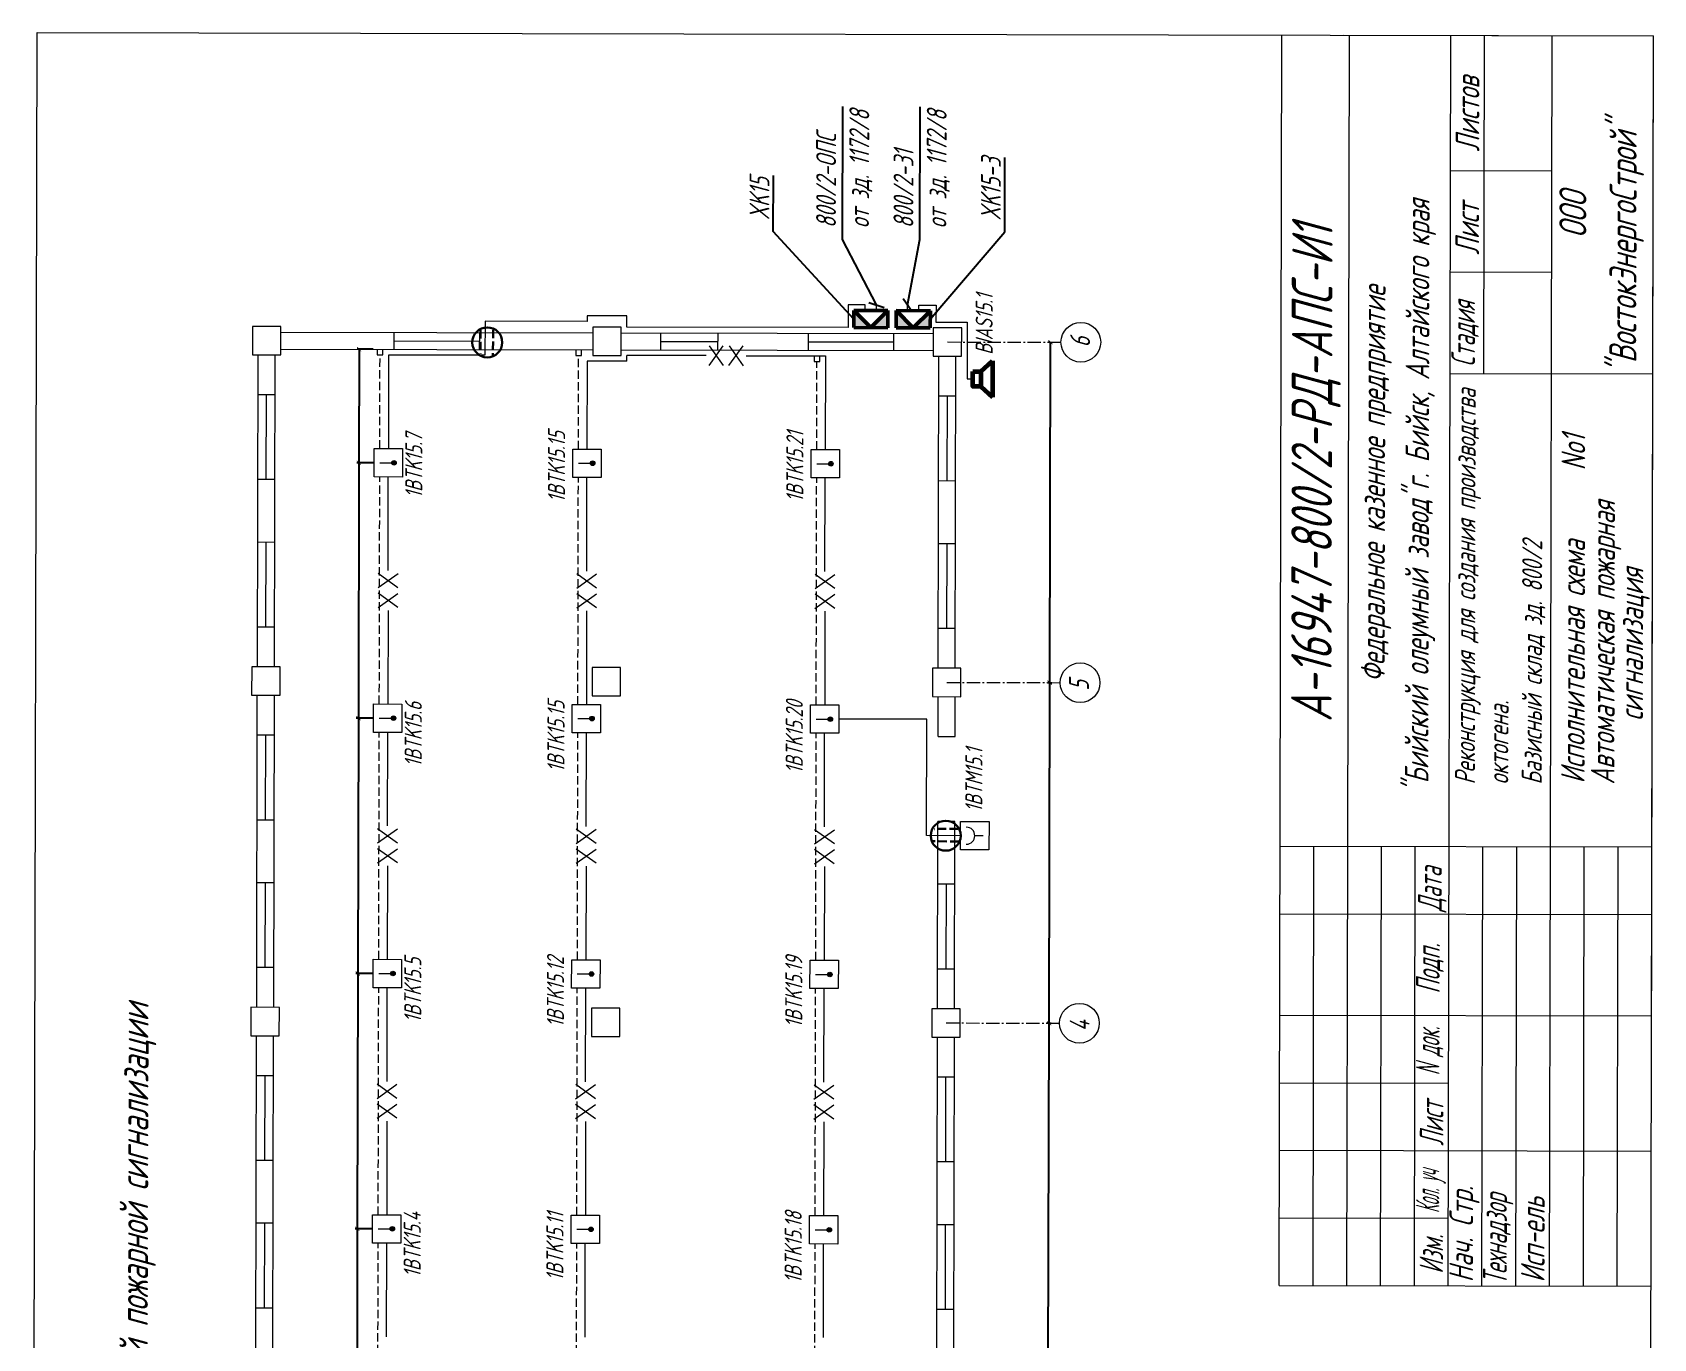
# Model space of a CAD drawing. Header units: millimetres. Extents: x 11147 to 17246, y -744 to 6547.
# Drawn here: x 14633 to 15604, y 5755 to 6537 of the extents above; entities that cross this region are included whole.
import ezdxf
from ezdxf import colors
from ezdxf.entities.mleader import LeaderData, LeaderLine
from ezdxf.math import Vec2, Vec3

# ---------------------------------------------------------------- set-up
doc = ezdxf.new("R2010")
doc.units = ezdxf.units.MM
doc.linetypes.add('gost5', pattern=[7, 5, -2, 0])
doc.linetypes.add('gost6', pattern=[12, 8, -1.5, 1, -1.5])
doc.layers.get('Defpoints').update_dxf_attribs({"color": 33})
for name, color, linetype, lineweight in [('датчик', 10, 'Continuous', 50), ('Датчики (Вновь)', 2, 'Continuous', 50), ('ИИ_ОФОРМЛЕНИЕ_025', 7, 'Continuous', 25), ('Линия выноска', 137, 'Continuous', 20), ('Линия связи (Вновь)', 3, 'Continuous', 60), ('Осевая', 4, 'gost6', 25), ('Размерная', 4, 'Continuous', 25), ('Рамка толстая', 7, 'Continuous', 60), ('Рамка тонкая', 5, 'Continuous', 25), ('Строительный', 251, 'Continuous', 13), ('текст', 7, 'Continuous', 25), ('Щиты пульты (Вновь)', 5, 'Continuous', 50), ('Элемент эл. схем', 7, 'Continuous', 35)]:
    doc.layers.add(name, color=color, linetype=linetype, lineweight=lineweight)
doc.styles.add('Simplex', font='simplex.shx', dxfattribs={"width": 0.7, "oblique": 15})
doc.styles.get("Standard").update_dxf_attribs({"font": 'arial.ttf'})
doc.dimstyles.new('ISO-25', dxfattribs={"dimtxt": 2.5, "dimasz": 2.5, "dimexe": 1.25, "dimexo": 0.625, "dimtad": 1, "dimtxsty": 'Standard', "dimcen": 2.5, "dimadec": 0, "dimazin": 0, "dimtfac": 1, "dimtmove": 0, "dimatfit": 3, "dimfxl": 1, "dimarcsym": 0})

# ---------------------------------------------------------------- blocks, each defined once
blk = doc.blocks.new('_ArchTick')
at = {"color": 0, "linetype": 'ByBlock', "const_width": 0.15}
blk.add_lwpolyline([(-0.5, -0.5), (0.5, 0.5)], dxfattribs=at)
blk = doc.blocks.new('*D107')
at = {"layer": 'Defpoints', "color": 0, "lineweight": 80, "transparency": 16777216}
for p in [(15242.11, 5943.49), (15242.11, 5943.49), (15241.69, 5739.49)]:
    blk.add_point(p, dxfattribs=at)
at = {"layer": 'Размерная', "color": 0, "lineweight": -2, "transparency": 16777216}
for p, q in [((15241.49, 5943.49), (15240.86, 5943.49)), ((15241.69, 5739.49), (15242.11, 5943.49)), ((15242.31, 5739.49), (15242.94, 5739.49))]:
    blk.add_line(p, q, dxfattribs=at)
at = {"layer": 'Размерная', "color": 0, "lineweight": -2, "transparency": 16777216, "xscale": 2.5, "yscale": 2.5, "zscale": 2.5}
for p, rotation in [((15242.11, 5943.49), 89.88075628171742), ((15241.69, 5739.49), 269.8807562817174)]:
    blk.add_blockref('_ArchTick', p, dxfattribs=dict(at, rotation=rotation))
blk = doc.blocks.new('*D108')
at = {"layer": 'Defpoints', "color": 0, "lineweight": 80, "transparency": 16777216}
for p in [(15242.53, 6147.49), (15242.53, 6147.49), (15242.11, 5943.49)]:
    blk.add_point(p, dxfattribs=at)
at = {"layer": 'Размерная', "color": 0, "lineweight": -2, "transparency": 16777216}
for p, q in [((15241.91, 6147.49), (15241.28, 6147.49)), ((15242.11, 5943.49), (15242.53, 6147.49)), ((15242.74, 5943.49), (15243.36, 5943.49))]:
    blk.add_line(p, q, dxfattribs=at)
at = {"layer": 'Размерная', "color": 0, "lineweight": -2, "transparency": 16777216, "xscale": 2.5, "yscale": 2.5, "zscale": 2.5}
for p, rotation in [((15242.53, 6147.49), 89.88075628171742), ((15242.11, 5943.49), 269.8807562817174)]:
    blk.add_blockref('_ArchTick', p, dxfattribs=dict(at, rotation=rotation))
blk = doc.blocks.new('*D109')
at = {"layer": 'Defpoints', "color": 0, "lineweight": 80, "transparency": 16777216}
for p in [(15242.96, 6351.49), (15242.96, 6351.49), (15242.53, 6147.49)]:
    blk.add_point(p, dxfattribs=at)
at = {"layer": 'Размерная', "color": 0, "lineweight": -2, "transparency": 16777216}
for p, q in [((15242.33, 6351.49), (15241.71, 6351.49)), ((15242.53, 6147.49), (15242.96, 6351.49)), ((15243.16, 6147.49), (15243.78, 6147.49))]:
    blk.add_line(p, q, dxfattribs=at)
at = {"layer": 'Размерная', "color": 0, "lineweight": -2, "transparency": 16777216, "xscale": 2.5, "yscale": 2.5, "zscale": 2.5}
for p, rotation in [((15242.96, 6351.49), 89.88075628171742), ((15242.53, 6147.49), 269.8807562817174)]:
    blk.add_blockref('_ArchTick', p, dxfattribs=dict(at, rotation=rotation))
blk = doc.blocks.new('*D114')
at = {"layer": 'Defpoints', "color": 0, "lineweight": 80, "transparency": 16777216}
for p in [(14836.75, 5820.23), (14827.32, 5667.25), (14836.43, 5667.23)]:
    blk.add_point(p, dxfattribs=at)
at = {"layer": 'Размерная', "color": 0, "lineweight": -2, "transparency": 16777216}
for p, q in [((14836.12, 5820.24), (14826.39, 5820.26)), ((14827.64, 5820.25), (14827.32, 5667.25)), ((14835.81, 5667.24), (14826.07, 5667.26))]:
    blk.add_line(p, q, dxfattribs=at)
at = {"layer": 'Размерная', "color": 0, "lineweight": -2, "transparency": 16777216, "xscale": 2.5, "yscale": 2.5, "zscale": 2.5}
for p, rotation in [((14827.64, 5820.25), 89.88075628171742), ((14827.32, 5667.25), 269.8807562817174)]:
    blk.add_blockref('_ArchTick', p, dxfattribs=dict(at, rotation=rotation))
blk = doc.blocks.new('*D115')
at = {"layer": 'Defpoints', "color": 0, "lineweight": 80, "transparency": 16777216}
for p in [(14837.07, 5973.23), (14827.64, 5820.25), (14836.75, 5820.23)]:
    blk.add_point(p, dxfattribs=at)
at = {"layer": 'Размерная', "color": 0, "lineweight": -2, "transparency": 16777216}
for p, q in [((14836.44, 5973.24), (14826.71, 5973.26)), ((14827.96, 5973.25), (14827.64, 5820.25)), ((14836.12, 5820.24), (14826.39, 5820.26))]:
    blk.add_line(p, q, dxfattribs=at)
at = {"layer": 'Размерная', "color": 0, "lineweight": -2, "transparency": 16777216, "xscale": 2.5, "yscale": 2.5, "zscale": 2.5}
for p, rotation in [((14827.96, 5973.25), 89.88075628171742), ((14827.64, 5820.25), 269.8807562817174)]:
    blk.add_blockref('_ArchTick', p, dxfattribs=dict(at, rotation=rotation))
blk = doc.blocks.new('*D116')
at = {"layer": 'Defpoints', "color": 0, "lineweight": 80, "transparency": 16777216}
for p in [(14837.39, 6126.23), (14827.96, 5973.25), (14837.07, 5973.23)]:
    blk.add_point(p, dxfattribs=at)
at = {"layer": 'Размерная', "color": 0, "lineweight": -2, "transparency": 16777216}
for p, q in [((14836.76, 6126.24), (14827.03, 6126.26)), ((14828.28, 6126.25), (14827.96, 5973.25)), ((14836.44, 5973.24), (14826.71, 5973.26))]:
    blk.add_line(p, q, dxfattribs=at)
at = {"layer": 'Размерная', "color": 0, "lineweight": -2, "transparency": 16777216, "xscale": 2.5, "yscale": 2.5, "zscale": 2.5}
for p, rotation in [((14828.28, 6126.25), 89.88075628171742), ((14827.96, 5973.25), 269.8807562817174)]:
    blk.add_blockref('_ArchTick', p, dxfattribs=dict(at, rotation=rotation))
blk = doc.blocks.new('*D117')
at = {"layer": 'Defpoints', "color": 0, "lineweight": 80, "transparency": 16777216}
for p in [(14837.7, 6279.23), (14828.28, 6126.25), (14837.39, 6126.23)]:
    blk.add_point(p, dxfattribs=at)
at = {"layer": 'Размерная', "color": 0, "lineweight": -2, "transparency": 16777216}
for p, q in [((14837.08, 6279.23), (14827.35, 6279.26)), ((14828.6, 6279.25), (14828.28, 6126.25)), ((14836.76, 6126.24), (14827.03, 6126.26))]:
    blk.add_line(p, q, dxfattribs=at)
at = {"layer": 'Размерная', "color": 0, "lineweight": -2, "transparency": 16777216, "xscale": 2.5, "yscale": 2.5, "zscale": 2.5}
for p, rotation in [((14828.6, 6279.25), 89.88075628171742), ((14828.28, 6126.25), 269.8807562817174)]:
    blk.add_blockref('_ArchTick', p, dxfattribs=dict(at, rotation=rotation))
blk = doc.blocks.new('*D118')
at = {"layer": 'Defpoints', "color": 0, "lineweight": 80, "transparency": 16777216}
for p in [(14837.85, 6347.23), (14828.6, 6279.25), (14837.7, 6279.23)]:
    blk.add_point(p, dxfattribs=at)
at = {"layer": 'Размерная', "color": 0, "lineweight": -2, "transparency": 16777216}
for p, q in [((14837.22, 6347.23), (14827.49, 6347.25)), ((14828.74, 6347.25), (14828.6, 6279.25)), ((14837.08, 6279.23), (14827.35, 6279.26))]:
    blk.add_line(p, q, dxfattribs=at)
at = {"layer": 'Размерная', "color": 0, "lineweight": -2, "transparency": 16777216, "xscale": 2.5, "yscale": 2.5, "zscale": 2.5}
for p, rotation in [((14828.74, 6347.25), 89.88075628171742), ((14828.6, 6279.25), 269.8807562817174)]:
    blk.add_blockref('_ArchTick', p, dxfattribs=dict(at, rotation=rotation))
blk = doc.blocks.new('A$C14355321')
at = {"layer": 'Линия связи (Вновь)', "color": 5}
for p, q in [((1.89, 2.06), (0, 0)), ((6.43, 0), (0, 0)), ((4.54, 2.06), (6.43, 0))]:
    blk.add_line(p, q, dxfattribs=at)
blk.add_lwpolyline([(4.54, 3.5), (4.54, 2.06), (1.89, 2.06), (1.89, 3.5)], close=True, dxfattribs=at)
blk = doc.blocks.new('A$C4BB167BF')
at = {"layer": 'Щиты пульты (Вновь)', "true_color": 0xc7c8ca}
h = blk.add_hatch(color=9, dxfattribs=at)
h.paths.add_polyline_path([(0, 3), (0, 0), (3, 3)])
h.paths.add_polyline_path([(6, 3), (3, 3), (6, 0)])
at = {"layer": 'Щиты пульты (Вновь)', "color": 252, "true_color": 0x939598}
for p, q in [((0, 3), (0, 0)), ((6, 3), (0, 3)), ((0, 0), (3, 3)), ((3, 3), (6, 0)), ((6, 0), (6, 3)), ((0, 0), (6, 0))]:
    blk.add_line(p, q, dxfattribs=at)
blk = doc.blocks.new('_Oblique')
at = {"color": 0, "linetype": 'ByBlock', "lineweight": -2}
blk.add_line((-0.5, -0.5), (0.5, 0.5), dxfattribs=at)
blk = doc.blocks.new('_None')

msp = doc.modelspace()

# ---------------------------------------------------------------- hatches: boundary and pattern name
at = {"layer": 'датчик', "lineweight": 20}
for points in [[(14849.60741, 6280.56869, 1), (14849.60175, 6277.8487, 1)], [(14968.60715, 6280.32103, 1), (14968.60149, 6277.60104, 1)], [(15111.40685, 6280.02384, 1), (15111.40118, 6277.30384, 1)], [(14849.28899, 6127.56903, 1), (14849.28333, 6124.84903, 1)], [(14968.28873, 6127.32136, 1), (14968.28307, 6124.60137, 1)], [(15111.08842, 6127.02417, 1), (15111.08276, 6124.30418, 1)], [(14848.97057, 5974.56936, 1), (14848.96491, 5971.84936, 1)], [(14967.97031, 5974.3217, 1), (14967.96465, 5971.6017, 1)], [(15110.77, 5974.0245, 1), (15110.76434, 5971.30451, 1)], [(14848.65214, 5821.56969, 1), (14848.64648, 5818.84969, 1)], [(14967.65189, 5821.32203, 1), (14967.64623, 5818.60203, 1)], [(15110.45158, 5821.02483, 1), (15110.44592, 5818.30484, 1)]]:
    msp.add_hatch(color=256, dxfattribs=at).paths.add_polyline_path(points)

# ---------------------------------------------------------------- linework, layer by layer
at = {"color": 18, "lineweight": 20, "true_color": 0x000000}
for p, q in [((15380.04564, 5786.28962), (15381.60497, 6535.538)), ((15418.72989, 6535.46073), (15604.35449, 6535.07441)), ((15421.09342, 6049.45476), (15422.10488, 6535.45371)), ((15481.29542, 5786.0789), (15482.85475, 6535.32727)), ((15502.68326, 6332.78557), (15503.10471, 6535.28513)), ((15542.59316, 6049.20189), (15543.60462, 6535.20084)), ((15603.05504, 5910.70076), (15604.35449, 6535.07441)), ((15482.68617, 6454.32745), (15543.43604, 6454.20102)), ((15482.55974, 6393.57758), (15543.30961, 6393.45115)), ((15482.43331, 6332.82771), (15603.93305, 6332.57485)), ((15380.59351, 6049.53905), (15603.34303, 6049.07546)), ((15400.29559, 5786.24747), (15400.84347, 6049.4969)), ((15420.54555, 5786.20533), (15421.09342, 6049.45476)), ((15440.7955, 5786.16319), (15441.34338, 6049.41262)), ((15461.04546, 5786.12104), (15461.59333, 6049.37047)), ((15501.54537, 5786.03675), (15502.09325, 6049.28618)), ((15521.79533, 5785.99461), (15522.3432, 6049.24404)), ((15542.04528, 5785.95246), (15542.59316, 6049.20189)), ((15562.29524, 5785.91032), (15562.84311, 6049.15975)), ((15582.5452, 5785.86818), (15583.09307, 6049.11761)), ((15380.50922, 6009.03914), (15603.25874, 6008.57555)), ((15380.38279, 5948.28927), (15603.13231, 5947.82568)), ((15380.2985, 5907.78936), (15481.54828, 5907.57863)), ((15380.21421, 5867.28944), (15602.96373, 5866.82586)), ((15380.12992, 5826.78953), (15481.3797, 5826.57881)), ((15380.04564, 5786.28962), (15602.79515, 5785.82603))]:
    msp.add_line(p, q, dxfattribs=at)
at = {"color": 1, "linetype": 'gost5', "lineweight": 30}
for p, q in [((14901.43178, 6358.62539), (14901.52668, 6344.42335)), ((14909.02396, 6358.98329), (14908.86736, 6343.53604)), ((15187.79296, 6052.31289), (15172.34571, 6052.4695)), ((15187.43507, 6059.90507), (15173.23303, 6059.81017))]:
    msp.add_line(p, q, dxfattribs=at)
at = {"color": 5, "lineweight": 30}
for centre in [(14905.52356, 6351.3914), (15180.20107, 6055.81329)]:
    msp.add_circle(centre, 8.97299, dxfattribs=at)
at = {"layer": 'датчик', "lineweight": 20}
for p, q in [((14837.68692, 6270.73348), (14837.7223, 6287.73345)), ((14837.7223, 6287.73345), (14854.72226, 6287.69806)), ((14854.72226, 6287.69806), (14854.68688, 6270.6981)), ((14956.68666, 6270.48582), (14956.72204, 6287.48578)), ((14956.72204, 6287.48578), (14973.722, 6287.4504)), ((14973.722, 6287.4504), (14973.68662, 6270.45044)), ((15099.48635, 6270.18863), (15099.52173, 6287.18859)), ((15099.52173, 6287.18859), (15116.52169, 6287.15321)), ((15116.52169, 6287.15321), (15116.48631, 6270.15325)), ((14841.1046, 6279.22639), (14848.75458, 6279.21047)), ((14960.10434, 6278.97873), (14967.75433, 6278.9628)), ((15102.90403, 6278.68153), (15110.55402, 6278.66561)), ((14854.68688, 6270.6981), (14837.68692, 6270.73348)), ((14973.68662, 6270.45044), (14956.68666, 6270.48582)), ((15116.48631, 6270.15325), (15099.48635, 6270.18863)), ((14837.36849, 6117.73381), (14837.40388, 6134.73378)), ((14837.40388, 6134.73378), (14854.40384, 6134.6984)), ((14854.40384, 6134.6984), (14854.36846, 6117.69843)), ((14956.36824, 6117.48615), (14956.40362, 6134.48611)), ((14956.40362, 6134.48611), (14973.40358, 6134.45073)), ((14973.40358, 6134.45073), (14973.3682, 6117.45077)), ((15099.16793, 6117.18896), (15099.20331, 6134.18892)), ((15099.20331, 6134.18892), (15116.20327, 6134.15354)), ((15116.20327, 6134.15354), (15116.16789, 6117.15358)), ((14840.78618, 6126.22672), (14848.43616, 6126.2108)), ((14959.78592, 6125.97906), (14967.4359, 6125.96314)), ((15102.58561, 6125.68186), (15110.23559, 6125.66594)), ((14854.36846, 6117.69843), (14837.36849, 6117.73381)), ((14973.3682, 6117.45077), (14956.36824, 6117.48615)), ((15116.16789, 6117.15358), (15099.16793, 6117.18896)), ((14837.05007, 5964.73414), (14837.08545, 5981.73411)), ((14837.08545, 5981.73411), (14854.08542, 5981.69873)), ((14854.08542, 5981.69873), (14854.05004, 5964.69876)), ((14956.04981, 5964.48648), (14956.08519, 5981.48645)), ((14956.08519, 5981.48645), (14973.08516, 5981.45107)), ((14973.08516, 5981.45107), (14973.04978, 5964.4511)), ((15098.84951, 5964.18929), (15098.88489, 5981.18925)), ((15098.88489, 5981.18925), (15115.88485, 5981.15387)), ((15115.88485, 5981.15387), (15115.84947, 5964.15391)), ((14854.05004, 5964.69876), (14837.05007, 5964.73414)), ((14840.46775, 5973.22705), (14848.11774, 5973.21113)), ((14973.04978, 5964.4511), (14956.04981, 5964.48648)), ((14959.4675, 5972.97939), (14967.11748, 5972.96347)), ((15102.26719, 5972.68219), (15109.91717, 5972.66627)), ((15115.84947, 5964.15391), (15098.84951, 5964.18929)), ((14836.73165, 5811.73448), (14836.76703, 5828.73444)), ((14836.76703, 5828.73444), (14853.76699, 5828.69906)), ((14853.76699, 5828.69906), (14853.73161, 5811.6991)), ((14955.73139, 5811.48681), (14955.76677, 5828.48678)), ((14955.76677, 5828.48678), (14972.76674, 5828.4514)), ((14972.76674, 5828.4514), (14972.73135, 5811.45143)), ((14840.14933, 5820.22738), (14847.79932, 5820.21146)), ((14959.14907, 5819.97972), (14966.79906, 5819.9638)), ((15098.53108, 5811.18962), (15098.56646, 5828.18958)), ((15098.56646, 5828.18958), (15115.56643, 5828.1542)), ((15101.94877, 5819.68252), (15109.59875, 5819.6666)), ((15115.56643, 5828.1542), (15115.53105, 5811.15424)), ((14853.73161, 5811.6991), (14836.73165, 5811.73448)), ((14972.73135, 5811.45143), (14955.73139, 5811.48681)), ((15115.53105, 5811.15424), (15098.53108, 5811.18962))]:
    msp.add_line(p, q, dxfattribs=at)
for centre in [(14849.60458, 6279.2087), (14968.60432, 6278.96104), (15111.40401, 6278.66384), (14849.28616, 6126.20903), (14968.2859, 6125.96137), (15111.08559, 6125.66417), (14848.96774, 5973.20936), (14967.96748, 5972.9617), (15110.76717, 5972.6645), (14848.64931, 5820.20969), (14967.64906, 5819.96203), (15110.44875, 5819.66483)]:
    msp.add_circle(centre, 1.36, dxfattribs=at)
at = {"layer": 'Датчики (Вновь)', "color": 5, "lineweight": 20}
for p, q in [((15189.12267, 6047.30159), (15189.15805, 6064.30156)), ((15189.15805, 6064.30156), (15206.15802, 6064.26618)), ((15206.15802, 6064.26618), (15206.12264, 6047.26621)), ((15202.74033, 6055.77327), (15197.64035, 6055.78388)), ((15206.12264, 6047.26621), (15189.12267, 6047.30159))]:
    msp.add_line(p, q, dxfattribs=at)
msp.add_arc((15192.54036, 6055.7945), 5.1, 269.88075628, 89.88075628, dxfattribs=at)
at = {"layer": 'Линия связи (Вновь)', "lineweight": 20}
for p, q in [((15121.80212, 6373.84241), (15121.77382, 6360.24244)), ((15132.0021, 6373.82118), (15121.80212, 6373.84241)), ((15131.99502, 6370.42119), (15132.0021, 6373.82118)), ((15138.79501, 6370.40703), (15138.80209, 6373.80703)), ((15157.38713, 6370.36834), (15157.39421, 6373.76833)), ((15164.18711, 6370.35419), (15164.19419, 6373.75418)), ((15164.19419, 6373.75418), (15174.39417, 6373.73295)), ((15174.39417, 6373.73295), (15174.37294, 6363.53297)), ((14904.18137, 6364.0953), (14904.13891, 6343.69534)), ((14965.38123, 6363.96793), (14904.18137, 6364.0953)), ((14965.38831, 6367.36792), (14965.38123, 6363.96793)), ((14989.18826, 6367.31839), (14965.38831, 6367.36792)), ((14989.17411, 6360.5184), (14989.18118, 6363.91839)), ((14989.18118, 6363.91839), (14989.18826, 6367.31839)), ((15174.37294, 6363.53297), (15193.0729, 6363.49406)), ((15193.0729, 6363.49406), (15193.00214, 6329.49413)), ((15121.77382, 6360.24244), (14989.17411, 6360.5184)), ((14846.33903, 6343.81563), (14846.22228, 6287.71576)), ((14904.13891, 6343.69534), (14846.33903, 6343.81563)), ((14989.13165, 6340.11845), (14989.13873, 6343.51844)), ((15036.73862, 6343.41937), (14989.13873, 6343.51844)), ((15038.42624, 6337.46585), (15046.95098, 6349.34813)), ((15038.451, 6349.36582), (15046.92622, 6337.44816)), ((15050.32621, 6337.44108), (15058.85096, 6349.32337)), ((15050.35098, 6349.34106), (15058.82619, 6337.42339)), ((15060.53857, 6343.36984), (15108.13847, 6343.27078)), ((15108.13847, 6343.27078), (15108.02171, 6287.1709)), ((14965.3317, 6340.16798), (14965.22202, 6287.46809)), ((14989.13165, 6340.11845), (14965.3317, 6340.16798)), ((15193.00214, 6329.49413), (15196.40213, 6329.48705)), ((14846.07014, 6214.61591), (14846.1869, 6270.71579)), ((14965.06989, 6214.36825), (14965.18664, 6270.46813)), ((15107.86958, 6214.07106), (15107.98633, 6270.17094)), ((14840.09893, 6204.42832), (14852.01659, 6212.90353)), ((14851.9989, 6204.40355), (14840.11662, 6212.9283)), ((14959.09867, 6204.18066), (14971.01634, 6212.65587)), ((14970.99865, 6204.15589), (14959.11636, 6212.68064)), ((15101.89836, 6203.88346), (15113.81603, 6212.35868)), ((15113.79834, 6203.8587), (15101.91605, 6212.38344)), ((14840.07416, 6192.52834), (14851.99183, 6201.00356)), ((14851.97414, 6192.50358), (14840.09185, 6201.02833)), ((14959.0739, 6192.28068), (14970.99157, 6200.7559)), ((14970.97388, 6192.25592), (14959.0916, 6200.78066)), ((15101.8736, 6191.98349), (15113.79126, 6200.4587)), ((15113.77357, 6191.95872), (15101.89129, 6200.48347)), ((14846.02061, 6190.81596), (14845.90386, 6134.71609)), ((14965.02035, 6190.5683), (14964.9036, 6134.46842)), ((15107.82004, 6190.27111), (15107.70329, 6134.17123)), ((15168.88547, 6125.54388), (15116.18558, 6125.65356)), ((15168.74041, 6055.84403), (15168.88547, 6125.54388)), ((14845.75172, 6061.61624), (14845.86848, 6117.71612)), ((14964.75146, 6061.36858), (14964.86822, 6117.46846)), ((15107.55115, 6061.07139), (15107.66791, 6117.17127)), ((14839.78051, 6051.42865), (14851.69817, 6059.90387)), ((14851.68048, 6051.40388), (14839.7982, 6059.92863)), ((14958.78025, 6051.18099), (14970.69791, 6059.6562)), ((14970.68022, 6051.15622), (14958.79794, 6059.68097)), ((15101.57994, 6050.88379), (15113.4976, 6059.35901)), ((15113.47991, 6050.85903), (15101.59763, 6059.38377)), ((15189.14036, 6055.80157), (15168.74041, 6055.84403)), ((14839.75574, 6039.52868), (14851.6734, 6048.00389)), ((14851.65571, 6039.50391), (14839.77343, 6048.02866)), ((14958.75548, 6039.28101), (14970.67315, 6047.75623)), ((14970.65546, 6039.25625), (14958.77317, 6047.781)), ((15101.55517, 6038.98382), (15113.47284, 6047.45903)), ((15113.45515, 6038.95905), (15101.57286, 6047.4838)), ((14845.70219, 6037.8163), (14845.58543, 5981.71642)), ((14964.70193, 6037.56863), (14964.58518, 5981.46876)), ((15107.50162, 6037.27144), (15107.38487, 5981.17156)), ((14845.4333, 5908.61658), (14845.55005, 5964.71645)), ((14964.43304, 5908.36891), (14964.5498, 5964.46879)), ((15107.23273, 5908.07172), (15107.34949, 5964.1716)), ((14839.46208, 5898.42898), (14851.37975, 5906.9042)), ((14851.36206, 5898.40422), (14839.47977, 5906.92896)), ((14958.46183, 5898.18132), (14970.37949, 5906.65653)), ((14970.3618, 5898.15655), (14958.47952, 5906.6813)), ((15101.26152, 5897.88412), (15113.17918, 5906.35934)), ((15113.16149, 5897.85936), (15101.27921, 5906.38411)), ((14839.43732, 5886.52901), (14851.35498, 5895.00422)), ((14851.33729, 5886.50424), (14839.45501, 5895.02899)), ((14958.43706, 5886.28134), (14970.35472, 5894.75656)), ((14970.33703, 5886.25658), (14958.45475, 5894.78133)), ((15101.23675, 5885.98415), (15113.15441, 5894.45937)), ((15113.13672, 5885.95938), (15101.25444, 5894.48413)), ((14845.38377, 5884.81663), (14845.26701, 5828.71675)), ((14964.38351, 5884.56897), (14964.26675, 5828.46909)), ((15107.1832, 5884.27177), (15107.06644, 5828.17189)), ((14845.11488, 5755.61691), (14845.23163, 5811.71679)), ((14964.11462, 5755.36925), (14964.23137, 5811.46912)), ((15106.91431, 5755.07205), (15107.03106, 5811.17193))]:
    msp.add_line(p, q, dxfattribs=at)
at = {"layer": 'Осевая', "lineweight": 20}
for p, q in [((15181.256, 6351.61862), (15249.25585, 6351.4771)), ((15180.83144, 6147.61907), (15248.83129, 6147.47754)), ((15180.40687, 5943.61951), (15248.40672, 5943.47799))]:
    msp.add_line(p, q, dxfattribs=at)
at = {"layer": 'Рамка толстая', "color": 18, "lineweight": 20, "true_color": 0x000000}
for p, q in [((14632.95709, 5203.96819), (14635.73159, 6537.09031)), ((14635.73159, 6537.09031), (15604.35449, 6535.07441)), ((15601.58, 5201.9523), (15604.35449, 6535.07441))]:
    msp.add_line(p, q, dxfattribs=at)
at = {"layer": 'Рамка тонкая', "lineweight": 20}
for centre in [(15261.15583, 6351.45234), (15260.73126, 6147.45278), (15260.3067, 5943.45322)]:
    msp.add_circle(centre, 11.9, dxfattribs=at)
at = {"layer": 'Строительный', "lineweight": 20}
for p, q in [((14764.77459, 6360.98542), (14764.73921, 6343.98546)), ((14781.77455, 6360.95004), (14764.77459, 6360.98542)), ((14781.73917, 6343.95008), (14781.77455, 6360.95004)), ((14781.76748, 6357.55005), (14968.76707, 6357.16087)), ((14849.7461, 6347.20855), (14849.76733, 6357.40853)), ((14900.76722, 6357.30239), (14900.74599, 6347.10241)), ((14968.77415, 6360.56086), (14968.73877, 6343.5609)), ((14985.77411, 6360.52548), (14968.77415, 6360.56086)), ((14985.73873, 6343.52552), (14985.77411, 6360.52548)), ((14985.76704, 6357.12549), (15172.76663, 6356.7363)), ((15009.54576, 6346.87598), (15009.56699, 6357.07595)), ((15043.56691, 6357.00519), (15043.54568, 6346.80521)), ((15097.94557, 6346.692), (15097.96679, 6356.89198)), ((15148.96668, 6356.78583), (15148.94546, 6346.58586)), ((15172.77371, 6360.13629), (15172.73833, 6343.13633)), ((15189.77367, 6360.10091), (15172.77371, 6360.13629)), ((15189.73829, 6343.10095), (15189.77367, 6360.10091)), ((14764.73921, 6343.98546), (14781.73917, 6343.95008)), ((14767.75002, 6156.97879), (14768.1392, 6343.97838)), ((14777.95, 6156.95756), (14778.33918, 6343.95715)), ((14781.74625, 6347.35007), (14968.74585, 6346.96089)), ((14849.75672, 6352.30854), (14900.75661, 6352.2024)), ((14968.73877, 6343.5609), (14985.73873, 6343.52552)), ((14985.74581, 6346.92551), (15172.7454, 6346.53632)), ((15009.55637, 6351.97596), (15043.5563, 6351.9052)), ((15097.95618, 6351.79199), (15148.95607, 6351.68585)), ((15172.73833, 6343.13633), (15189.73829, 6343.10095)), ((15175.74914, 6156.12966), (15176.13832, 6343.12926)), ((15185.94911, 6156.10843), (15186.3383, 6343.10803)), ((14768.08967, 6320.17843), (14778.28965, 6320.15721)), ((14773.08352, 6269.16793), (14773.18966, 6320.16782)), ((15176.08879, 6319.32931), (15186.28877, 6319.30808)), ((15181.08264, 6268.3188), (15181.18878, 6319.31869)), ((14778.18351, 6269.15732), (14767.98353, 6269.17854)), ((15186.18262, 6268.30819), (15175.98265, 6268.32942)), ((14767.90569, 6231.77863), (14778.10567, 6231.7574)), ((14772.89954, 6180.76812), (14773.00568, 6231.76801)), ((15175.90481, 6230.9295), (15186.10479, 6230.90827)), ((15180.89866, 6179.919), (15181.0048, 6230.91888)), ((14777.99953, 6180.75751), (14767.79955, 6180.77874)), ((15185.99865, 6179.90838), (15175.79867, 6179.92961)), ((14764.35003, 6156.98586), (14764.31465, 6139.9859)), ((14781.34999, 6156.95048), (14764.35003, 6156.98586)), ((14781.31461, 6139.95052), (14781.34999, 6156.95048)), ((14968.34959, 6156.5613), (14968.31421, 6139.56134)), ((14985.34955, 6156.52592), (14968.34959, 6156.5613)), ((14985.31417, 6139.52596), (14985.34955, 6156.52592)), ((15172.34914, 6156.13674), (15172.31376, 6139.13677)), ((15189.34911, 6156.10136), (15172.34914, 6156.13674)), ((15189.31373, 6139.10139), (15189.34911, 6156.10136)), ((14764.31465, 6139.9859), (14781.31461, 6139.95052)), ((14767.32546, 5952.97923), (14767.71464, 6139.97882)), ((14777.52543, 5952.958), (14777.91462, 6139.9576)), ((14968.31421, 6139.56134), (14985.31417, 6139.52596)), ((15172.31376, 6139.13677), (15189.31373, 6139.10139)), ((15175.66422, 6115.32975), (15175.71376, 6139.1297)), ((15185.8642, 6115.30852), (15185.91373, 6139.10847)), ((14767.66511, 6116.17888), (14777.86509, 6116.15765)), ((14772.65896, 6065.16837), (14772.7651, 6116.16826)), ((15175.66422, 6115.32975), (15185.8642, 6115.30852)), ((14777.75894, 6065.15776), (14767.55897, 6065.17899)), ((15175.32457, 5952.1301), (15175.55808, 6064.32986)), ((15185.75806, 6064.30863), (15175.55808, 6064.32986)), ((15185.52455, 5952.10887), (15185.75806, 6064.30863)), ((14767.48113, 6027.77907), (14777.68111, 6027.75784)), ((14772.47498, 5976.76856), (14772.58112, 6027.76845)), ((15175.48025, 6026.92994), (15185.68022, 6026.90871)), ((15180.47409, 5975.91944), (15180.58024, 6026.91933)), ((14777.57497, 5976.75795), (14767.37499, 5976.77918)), ((15185.57408, 5975.90882), (15175.37411, 5975.93005)), ((14763.92546, 5952.98631), (14763.89008, 5935.98634)), ((14780.92543, 5952.95093), (14763.92546, 5952.98631)), ((14780.89005, 5935.95096), (14780.92543, 5952.95093)), ((14967.92502, 5952.56174), (14967.88964, 5935.56178)), ((14984.92499, 5952.52636), (14967.92502, 5952.56174)), ((14984.88961, 5935.5264), (14984.92499, 5952.52636)), ((15171.92458, 5952.13718), (15171.8892, 5935.13722)), ((15188.92454, 5952.1018), (15171.92458, 5952.13718)), ((15188.88916, 5935.10184), (15188.92454, 5952.1018)), ((14763.89008, 5935.98634), (14780.89005, 5935.95096)), ((14766.90089, 5748.97967), (14767.29008, 5935.97927)), ((14777.10087, 5748.95844), (14777.49005, 5935.95804)), ((14967.88964, 5935.56178), (14984.88961, 5935.5264)), ((15171.8892, 5935.13722), (15188.88916, 5935.10184)), ((15174.90001, 5748.13054), (15175.28919, 5935.13014)), ((15185.09999, 5748.10932), (15185.48917, 5935.10891)), ((14767.24054, 5912.17932), (14777.44052, 5912.15809)), ((14772.23439, 5861.16881), (14772.34053, 5912.1687)), ((15175.23966, 5911.33019), (15185.43964, 5911.30896)), ((15180.23351, 5860.31969), (15180.33965, 5911.31958)), ((14777.33438, 5861.1582), (14767.1344, 5861.17943)), ((15185.3335, 5860.30907), (15175.13352, 5860.3303)), ((14767.05657, 5823.77951), (14777.25654, 5823.75828)), ((14772.05041, 5772.76901), (14772.15656, 5823.7689)), ((15175.05568, 5822.93038), (15185.25566, 5822.90915)), ((15180.04953, 5771.91988), (15180.15567, 5822.91977)), ((14777.1504, 5772.75839), (14766.95043, 5772.77962)), ((15185.14952, 5771.90926), (15174.94954, 5771.93049))]:
    msp.add_line(p, q, dxfattribs=at)
at = {"layer": 'Элемент эл. схем', "linetype": 'gost5', "lineweight": 20}
for p, q in [((14839.54613, 6347.22978), (14839.53905, 6343.82979)), ((14839.53905, 6343.82979), (14842.93904, 6343.82271)), ((14841.12229, 6287.72637), (14841.23905, 6343.82625)), ((14842.93904, 6343.82271), (14842.94612, 6347.2227)), ((14958.54587, 6346.98212), (14958.53879, 6343.58212)), ((14958.53879, 6343.58212), (14961.93878, 6343.57505)), ((14960.12203, 6287.47871), (14960.23879, 6343.57859)), ((14961.93878, 6343.57505), (14961.94586, 6346.97504)), ((15101.33848, 6343.28493), (15101.33141, 6339.88494)), ((15104.7314, 6339.87786), (15104.73847, 6343.27785)), ((15101.33141, 6339.88494), (15104.7314, 6339.87786)), ((15102.92172, 6287.18151), (15103.0314, 6339.8814)), ((14840.80387, 6134.7267), (14841.08691, 6270.72641)), ((14959.80361, 6134.47904), (14960.08665, 6270.47874)), ((15102.6033, 6134.18184), (15102.88634, 6270.18155)), ((14840.48545, 5981.72703), (14840.76849, 6117.72674)), ((14959.48519, 5981.47937), (14959.76823, 6117.47908)), ((15102.28488, 5981.18218), (15102.56792, 6117.18188)), ((14840.16702, 5828.72736), (14840.45006, 5964.72707)), ((14959.16676, 5828.4797), (14959.44981, 5964.47941)), ((15101.96646, 5828.18251), (15102.2495, 5964.18221)), ((14839.8486, 5675.72769), (14840.13164, 5811.7274)), ((14958.84834, 5675.48003), (14959.13138, 5811.47974)), ((15101.64803, 5675.18284), (15101.93108, 5811.18254))]:
    msp.add_line(p, q, dxfattribs=at)

# ---------------------------------------------------------------- block references
at = {"lineweight": 20, "xscale": 3.4, "yscale": 3.4, "zscale": 3.4, "rotation": 179.8807562816986}
for p in [(15145.59484, 6370.39278), (15170.98694, 6370.33994)]:
    msp.add_blockref('A$C4BB167BF', p, dxfattribs=at)
at = {"layer": 'Элемент эл. схем', "lineweight": 20, "xscale": 3.4, "yscale": 3.4, "zscale": 3.4, "rotation": 89.88075628169861}
msp.add_blockref('A$C14355321', (15208.26543, 6318.53012), dxfattribs=at)

# ---------------------------------------------------------------- texts
at = {"color": 18, "lineweight": 20, "true_color": 0x000000, "style": 'Simplex', "oblique": 15}
for s, height, width, p in [('Листов', 14.175, 0.7, (15499.92234, 6465.68309)), ('"ВостокЭнергоСтрой"', 16.2, 0.7, (15594.0001, 6332.20139)), ('ООО', 16.2, 0.7, (15564.08439, 6413.91757)), ('"Бийский олеумный завод"г. Бийск, Алтайского края', 14.175, 0.7, (15469.42216, 6081.23371)), ('Лист', 14.175, 0.7, (15499.79363, 6403.83549)), ('А-16947-800/2-РД-АПС-И1', 24.3, 0.7, (15411.41279, 6123.97949)), ('Федеральное казенное предприятие', 14.175, 0.7, (15443.23556, 6147.75942)), ('Стадия', 14.175, 0.6, (15497.2915, 6336.74857)), ('No1', 14.175, 0.7, (15563.42239, 6274.66851)), ('Автоматическая пожарная', 14.175, 0.7, (15580.90636, 6086.467)), ('Исполнительная схема ', 14.175, 0.7, (15563.03199, 6087.08642)), ('сигнализация', 14.175, 0.7, (15598.03045, 6124.6531)), ('Дата', 14.175, 0.6, (15477.37469, 6010.36321)), ('Подп.', 14.175, 0.6, (15476.25979, 5961.16182)), ('док.', 14.175, 0.5, (15476.18127, 5923.43581)), ('N', 14.175, 0.5, (15476.15781, 5912.16177)), ('Лист', 14.175, 0.6, (15478.43248, 5869.95941)), ('Кол. уч', 14.175, 0.4, (15475.98607, 5829.64398)), ('Нач. Стр.', 14.175, 0.7, (15496.14988, 5788.20799)), ('Технадзор', 14.175, 0.6, (15516.39703, 5786.81585)), ('Исп-ель', 14.175, 0.7, (15539.01229, 5788.11878)), ('Изм.', 14.175, 0.6, (15478.27291, 5793.28477))]:
    msp.add_text(s, height=height, rotation=89.88075628, dxfattribs=dict(at, width=width)).set_placement(p)
at = {"layer": 'ИИ_ОФОРМЛЕНИЕ_025', "lineweight": 20, "insert": (15485.34379, 6086.51289), "char_height": 12, "attachment_point": 1, "rotation": 89.88075628}
msp.add_mtext_dynamic_manual_height_columns('{\\Fsimplex|c204;\\Q15;\\W0.7;\\C256;\\c0;Реконструкция для создания производства октогена. \\PБазисный склад зд. 800/2}', width=276.2589272, gutter_width=12.5, heights=[0], dxfattribs=at)
at = {"layer": 'текст', "lineweight": 20, "style": 'Simplex', "oblique": 15, "width": 0.7}
msp.add_text('BIAS15.1', height=10.2, rotation=89.88075628, dxfattribs=at).set_placement((15208.31836, 6343.96226))
at = {"layer": 'текст', "lineweight": 20, "attachment_point": 1, "rotation": 89.88075628, "style": 'Simplex'}
for s, width, insert, char_height in [('\\pi-0.27255;6', 6.0958109, (15254.81343, 6348.68509), 11.9), ('\\pi-21.137;1BTK15.7', 5, (14856.40818, 6279.28192), 10.2), ('\\pi-23.517;1BTK15.15', 5, (14941.91035, 6279.10398), 10.2), ('\\pi-23.007;1BTK15.21', 5, (15084.71004, 6278.80678), 10.2), ('\\pi-0.62272;5', 6.0958109, (15254.10379, 6143.27395), 11.9), ('\\pi-20.601;1BTK15.6', 5, (14856.07194, 6117.69492), 10.2), ('\\pi-23.517;1BTK15.15', 5, (14941.57411, 6117.51697), 10.2), ('\\pi-24.106;1BTK15.20', 5, (15084.3738, 6117.21978), 10.2), ('1BTM15.1', 5, (15191.93477, 6069.9829), 10.2), ('\\pi-20.797;1BTK15.5', 5, (14855.75347, 5964.6953), 10.2), ('\\pi-23.426;1BTK15.12', 5, (14941.25563, 5964.51736), 10.2), ('\\pi-23.321;1BTK15.19', 5, (15084.05532, 5964.22016), 10.2), ('\\pi0.001707;4', 6.0958109, (15254.52438, 5938.66099), 11.9), ('\\pi-20.457;1BTK15.4', 5, (14855.4351, 5811.69558), 10.2), ('\\pi-22.327;1BTK15.11', 5, (14940.93726, 5811.51764), 10.2), ('\\pi-23.491;1BTK15.18', 5, (15083.73695, 5811.22044), 10.2)]:
    msp.add_mtext_dynamic_manual_height_columns(s, width=width, gutter_width=12.5, heights=[0], dxfattribs=dict(at, insert=insert, char_height=char_height))
at = {"layer": 'текст', "lineweight": 20, "ltscale": 100, "insert": (14684.3868, 5374.10054), "char_height": 17, "width": 836.672, "attachment_point": 1, "rotation": 89.88075628, "style": 'Simplex'}
msp.add_mtext('Исполнительная схема монтажа автоматической пожарной сигнализации\\PПлан зд.800/2 на отм. 0.000', dxfattribs=at)

# ---------------------------------------------------------------- dimensions: what is measured, and where the dimension line sits
at = {"layer": 'Размерная', "lineweight": 20}
for base, p1, p2, picture, middle in [((14828.59733, 6279.25242), (14837.84613, 6347.23332), (14837.70461, 6279.23346), '*D118', (14828.66809, 6313.25234)), ((15242.95951, 6351.49021), (15242.53494, 6147.49065), (15242.95951, 6351.49021), '*D109', (15242.74722, 6249.49043)), ((14828.27891, 6126.25275), (14837.70461, 6279.23346), (14837.38618, 6126.23379), '*D117', (14828.43812, 6202.75258)), ((15242.53494, 6147.49065), (15242.11038, 5943.49109), (15242.53494, 6147.49065), '*D108', (15242.32266, 6045.49087)), ((14827.96049, 5973.25308), (14837.38618, 6126.23379), (14837.06776, 5973.23413), '*D116', (14828.1197, 6049.75291)), ((14827.64207, 5820.25341), (14837.06776, 5973.23413), (14836.74934, 5820.23446), '*D115', (14827.80128, 5896.75325)), ((15242.11038, 5943.49109), (15241.68581, 5739.49153), (15242.11038, 5943.49109), '*D107', (15241.8981, 5841.49131)), ((14827.32364, 5667.25374), (14836.74934, 5820.23446), (14836.43092, 5667.23479), '*D114', (14827.48285, 5743.75358))]:
    dim = msp.add_linear_dim(base=base, p1=p1, p2=p2, angle=89.88075628, text=' ', dimstyle='ISO-25', override={"dimlfac": 100, "dimtxsty": 'Simplex', "dimblk1": 'ArchTick', "dimblk2": 'ArchTick', "dimsah": 1}, dxfattribs=at)
    dim.commit()
    dim.dimension.update_dxf_attribs({"geometry": picture, "text_midpoint": middle})

# ---------------------------------------------------------------- leaders
at = {"layer": 'Линия выноска', "lineweight": 20}
ml = msp.add_multileader_mtext('Standard', dxfattribs=at)
ml.set_content('{\\C256;\\c0;800/2-ОПС \\Pот зд. 1172/8 }', color=2, style='Simplex')
ml.set_leader_properties()
ml.set_arrow_properties(name='OBLIQUE')
ml.build(insert=Vec2(0, 0))
ml.multileader.update_dxf_attribs({"text_left_attachment_type": 6, "text_right_attachment_type": 6, "dogleg_length": 0, "arrow_head_size": 6.8})
ctx = ml.context
ctx.base_point, ctx.char_height, ctx.arrow_head_size, ctx.landing_gap_size, ctx.plane_origin, ctx.plane_x_axis, ctx.plane_y_axis = Vec3(15118.38495, 6413.03109), 11.9, 6.8, 6.8, Vec3(15430.35514, 6859.29769), Vec3(0.002081194, 0.999997834), Vec3(-0.999997834, 0.002081194)
ctx.left_attachment, ctx.right_attachment = 6, 6
notes = []
notes.append((ctx, [(0, (1, 1, 0), (15118.38495, 6413.03109), (1, 0), 0, [(0, [(15138.80209, 6373.80703)], 0, [])])]))
ctx.mtext.insert, ctx.mtext.text_direction, ctx.mtext.rotation, ctx.mtext.flow_direction = Vec3(15102.53247, 6419.8641), Vec3(0.002081194, 0.999997834), 1.568715131, 5
ml = msp.add_multileader_mtext('Standard', dxfattribs=at)
ml.set_content('{\\C256;\\c0;800/2-З1 \\Pот зд. 1172/8 }', color=2, style='Simplex')
ml.set_leader_properties()
ml.set_arrow_properties(name='OBLIQUE')
ml.build(insert=Vec2(0, 0))
ml.multileader.update_dxf_attribs({"text_left_attachment_type": 6, "text_right_attachment_type": 6, "dogleg_length": 0, "arrow_head_size": 6.8})
ctx = ml.context
ctx.base_point, ctx.char_height, ctx.arrow_head_size, ctx.landing_gap_size, ctx.plane_origin, ctx.plane_x_axis, ctx.plane_y_axis = Vec3(15164.76655, 6412.93456), 11.9, 6.8, 6.8, Vec3(15455.74724, 6859.24485), Vec3(0.002081194, 0.999997834), Vec3(-0.999997834, 0.002081194)
ctx.left_attachment, ctx.right_attachment = 6, 6
notes.append((ctx, [(0, (1, 1, 0), (15164.76655, 6412.93456), (1, 0), 0, [(0, [(15157.39421, 6373.76833)], 0, [])])]))
ctx.mtext.insert, ctx.mtext.text_direction, ctx.mtext.rotation, ctx.mtext.flow_direction = Vec3(15148.91407, 6419.76757), Vec3(0.002081194, 0.999997834), 1.568715131, 5
ml = msp.add_multileader_mtext('Standard', dxfattribs=at)
ml.set_content('{\\C256;\\c0;XK15-З}', color=2, style='Simplex')
ml.set_leader_properties()
ml.set_arrow_properties(name='NONE')
ml.build(insert=Vec2(0, 0))
ml.multileader.update_dxf_attribs({"text_left_attachment_type": 6, "text_right_attachment_type": 6, "dogleg_length": 0, "arrow_head_size": 13.6})
ctx = ml.context
ctx.base_point, ctx.char_height, ctx.arrow_head_size, ctx.landing_gap_size, ctx.plane_origin, ctx.plane_x_axis, ctx.plane_y_axis = Vec3(15215.53733, 6417.56807), 11.9, 13.6, 6.8, Vec3(15398.30984, 6823.58567), Vec3(0.002081194, 0.999997834), Vec3(-0.999997834, 0.002081194)
ctx.left_attachment, ctx.right_attachment = 6, 6
notes.append((ctx, [(0, (1, 1, 0), (15215.53733, 6417.56807), (1, 0), 0, [(0, [(15170.97649, 6365.24005)], 0, [])])]))
ctx.mtext.insert, ctx.mtext.text_direction, ctx.mtext.rotation, ctx.mtext.flow_direction = Vec3(15201.27151, 6424.39777), Vec3(0.002081194, 0.999997834), 1.568715131, 5
ml = msp.add_multileader_mtext('Standard', dxfattribs=at)
ml.set_content('{\\C256;\\c0;XK15}', color=2, style='Simplex')
ml.set_leader_properties()
ml.set_arrow_properties(name='NONE')
ml.build(insert=Vec2(0, 0))
ml.multileader.update_dxf_attribs({"text_left_attachment_type": 6, "text_right_attachment_type": 6, "dogleg_length": 0, "arrow_head_size": 13.6})
ctx = ml.context
ctx.base_point, ctx.char_height, ctx.arrow_head_size, ctx.landing_gap_size, ctx.plane_origin, ctx.plane_x_axis, ctx.plane_y_axis = Vec3(15076.87852, 6417.85664), 11.9, 13.6, 6.8, Vec3(15372.91773, 6823.63852), Vec3(0.002081194, 0.999997834), Vec3(-0.999997834, 0.002081194)
ctx.left_attachment, ctx.right_attachment = 6, 6
notes.append((ctx, [(0, (1, 1, 0), (15076.87852, 6417.85664), (1, 0), 0, [(0, [(15125.18442, 6365.33535)], 0, [])])]))
ctx.mtext.insert, ctx.mtext.text_direction, ctx.mtext.rotation, ctx.mtext.flow_direction = Vec3(15062.61271, 6424.68635), Vec3(0.002081194, 0.999997834), 1.568715131, 5
for ctx, leaders in notes:
    for number, flags, end, landing, length, lines in leaders:
        leader = LeaderData()
        leader.index, (leader.has_last_leader_line, leader.has_dogleg_vector, leader.attachment_direction) = number, flags
        leader.last_leader_point, leader.dogleg_vector, leader.dogleg_length = Vec3(end), Vec3(landing), length
        for number, points, colour, breaks in lines:
            line = LeaderLine()
            line.index, line.vertices, line.color, line.breaks = number, Vec3.list(points), colors.encode_raw_color(colour), breaks
            leader.lines.append(line)
        ctx.leaders.append(leader)

doc.saveas('drawing.dxf')
